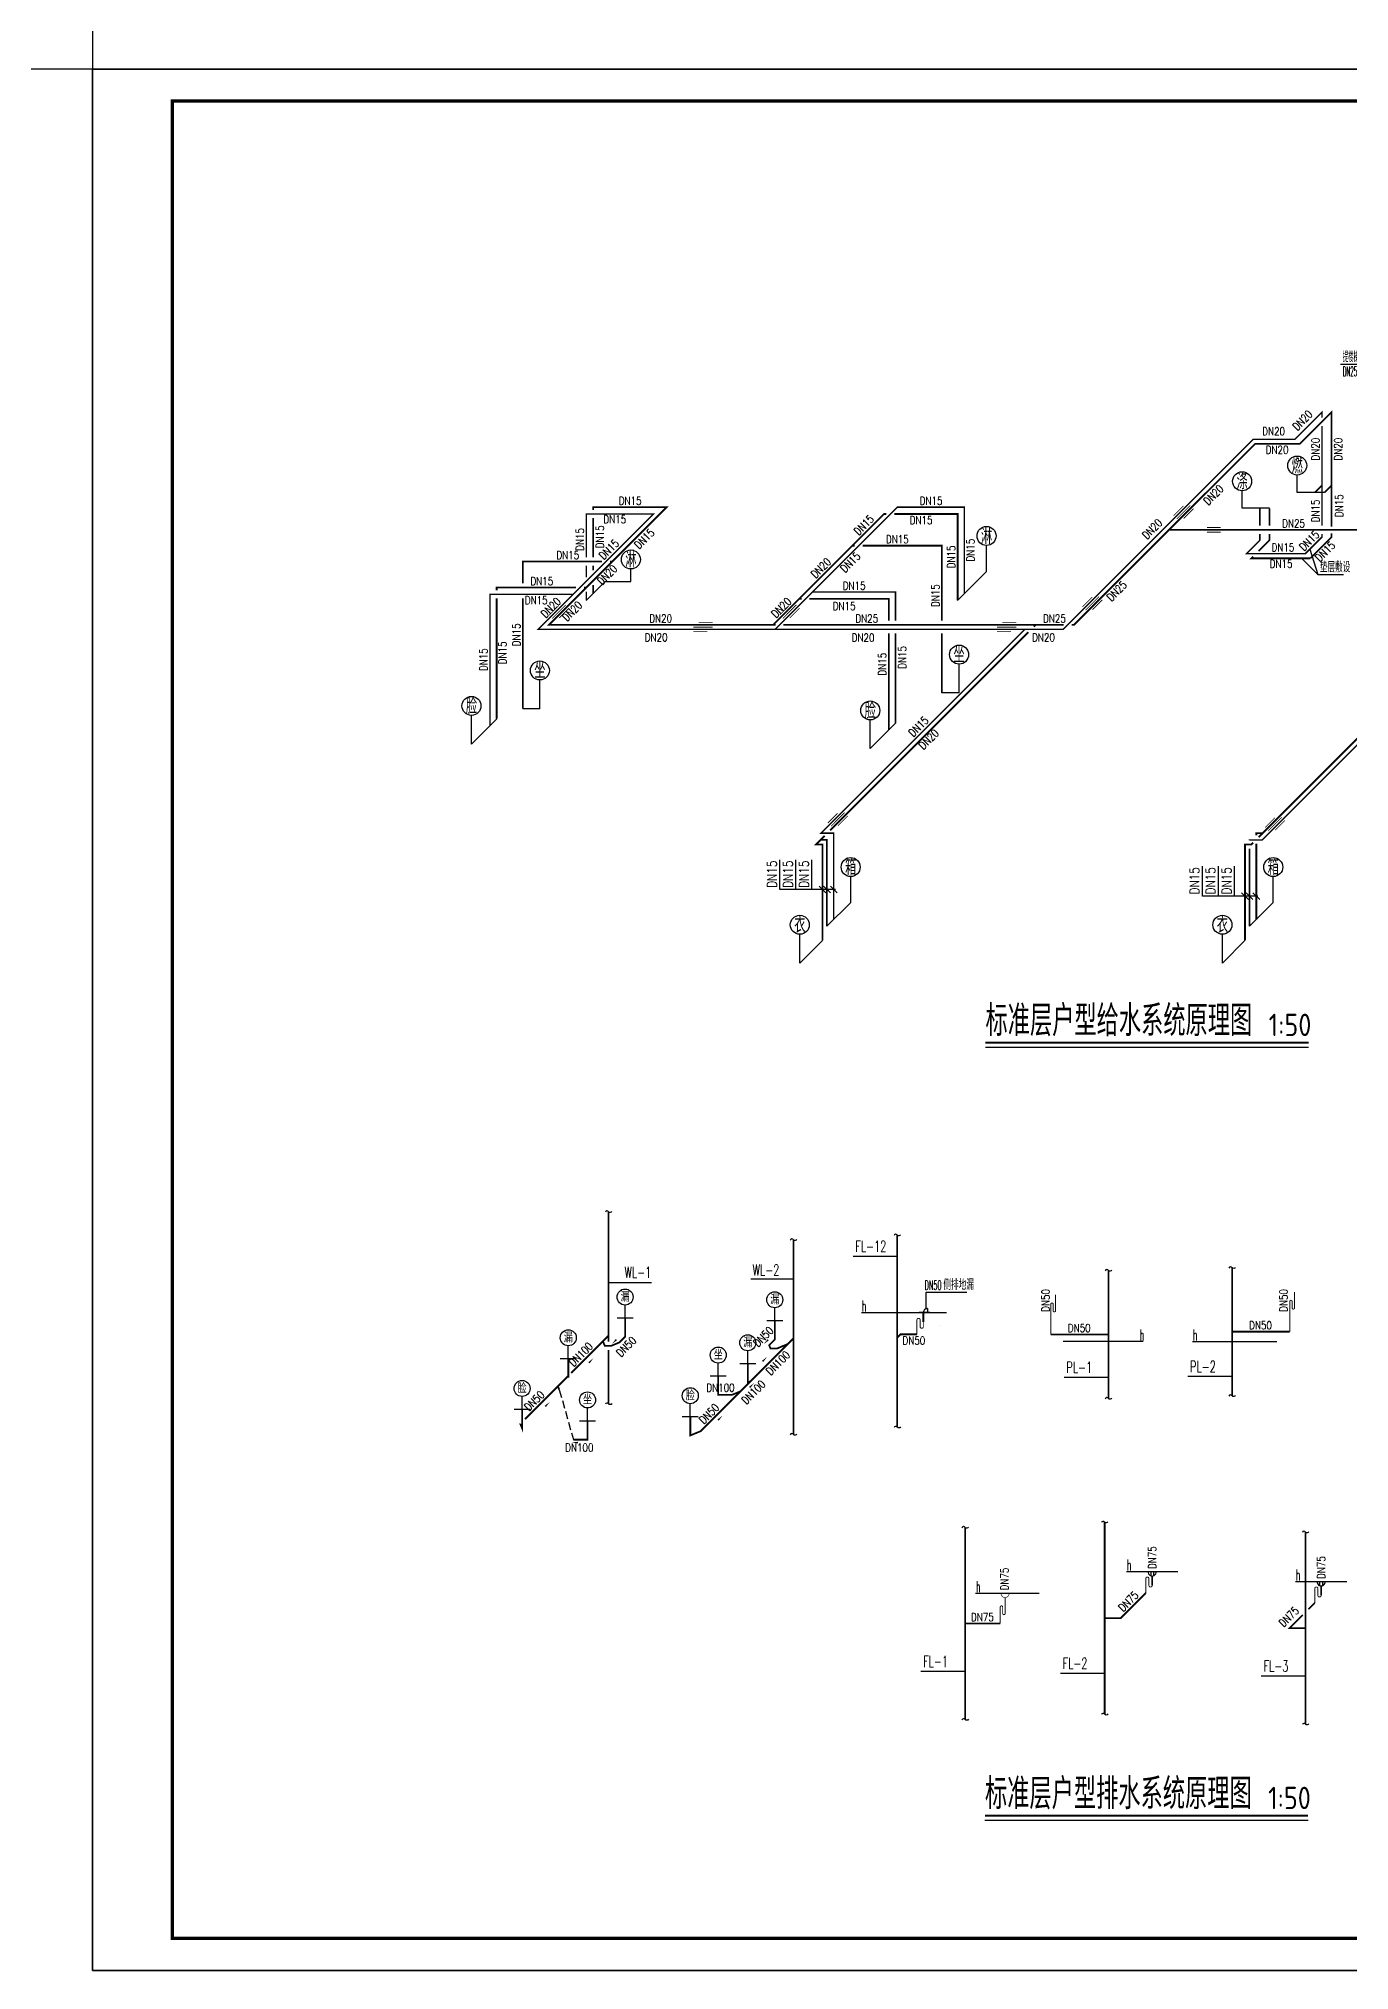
# Model space of a CAD drawing. Extents: x 27938 to 1507990, y 110129 to 923079.
# Drawn here: x 1188546 to 1209018, y 516555 to 546730 of the extents above; entities that cross this region are included whole.
import ezdxf
from ezdxf.enums import TextEntityAlignment as Align

# ---------------------------------------------------------------- set-up
doc = ezdxf.new("R2010")
doc.units = 0
doc.header["$LTSCALE"] = 1000
doc.header["$MEASUREMENT"] = 0
doc.linetypes.add('CONTINOUS', pattern=[0])
doc.linetypes.add('DASH', pattern=[0.35, 0.25, -0.1])
for name, color, linetype in [('----给排水', 4, 'Continuous'), ('DIM_SYMB', 3, 'Continuous'), ('DIM_不分区给水', 3, 'Continuous'), ('DIM_废水', 31, 'Continuous'), ('DIM_污水', 2, 'Continuous'), ('DIM_阳台', 3, 'Continuous'), ('EQUIP_地漏', 7, 'Continuous'), ('EQUIP_废水', 7, 'Continuous'), ('EQUIP_污水', 7, 'Continuous'), ('EQUIP_餐饮排水', 7, 'Continuous'), ('GSG', 7, 'CONTINOUS'), ('PIPE-不分区热给水', 5, 'RJ'), ('PIPE-不分区给水', 3, 'J'), ('PIPE-废水', 31, 'TG_F'), ('PIPE-污水', 2, 'W'), ('PIPE-餐饮排水', 41, 'P'), ('S-公用说明', 7, 'Continuous'), ('text', 7, 'Continuous'), ('TEXT_不分区热给水', 7, 'Continuous'), ('TEXT_不分区给水', 7, 'Continuous'), ('TEXT_废水', 7, 'Continuous'), ('TEXT_污水', 7, 'Continuous'), ('TEXT_餐饮排水', 7, 'Continuous'), ('TWT_IDEN', 3, 'Continuous'), ('TWT_LEAD', 3, 'Continuous'), ('TWT_TITLE', 7, 'Continuous'), ('VALVE_不分区给水', 7, 'Continuous'), ('WP_DIM', 4, 'Continuous'), ('图框', 140, 'Continuous')]:
    doc.layers.add(name, color=color, linetype=linetype)
doc.styles.add('_TCH_DIM_T3', font='SIMPLEX.shx', dxfattribs={"width": 0.494118, "bigfont": 'GBCBIG.shx'})
doc.styles.add('_TWT_PIPEDN', font='SIMPLEX', dxfattribs={"width": 0.8, "height": 3.5, "bigfont": 'HZTXT'})
doc.styles.add('_TWT_SERIAL', font='SIMPLEX', dxfattribs={"width": 0.8, "height": 3.5, "bigfont": 'HZTXT'})
doc.styles.add('DIM_FONT_T3', font='SIMPLEX', dxfattribs={"width": 0.705882, "bigfont": 'GBCBIG'})
doc.styles.add('HZ', font='txt', dxfattribs={"bigfont": 'hztxt'})
doc.styles.get("Standard").update_dxf_attribs({"font": 'gbenor.shx', "bigfont": 'gbcbig.shx'})
doc.styles.add('TG_LINETYPE', font='SIMPLEX', dxfattribs={"width": 0.8, "height": 3, "bigfont": 'HZTXT'})
doc.styles.add('中西文等高字体', font='HZTXT_E.shx', dxfattribs={"width": 0.7, "height": 4, "bigfont": 'hztxt.shx'})
doc.linetypes.add('J', pattern='A,3,-0.2,["J",Standard,S=0.25,R=0,X=-0.1,Y=-0.115],-0.2', length=3.4)
doc.linetypes.add('P', pattern='A,3,-0.2,["P",Standard,S=0.25,R=0,X=-0.1,Y=-0.115],-0.2', length=3.4)
doc.linetypes.add('RJ', pattern='A,3,-0.2,["RJ",Standard,S=0.25,R=0,X=-0.1,Y=-0.115],-0.35', length=3.55)
doc.linetypes.add('TG_F', pattern='A,2,-0.3,["F",TG_LINETYPE,S=0.1,R=0,X=-0.23,Y=-0.15],0', length=2.3)
doc.linetypes.add('W', pattern='A,3,-0.2,["W",Standard,S=0.25,R=0,X=-0.1,Y=-0.115],-0.2', length=3.4)

# ---------------------------------------------------------------- blocks, each defined once
blk = doc.blocks.new('A$C4167170E')
blk.add_line((67, 61), (67, 0))
blk.add_lwpolyline([(67, 62, 0.433509), (0, 0, 0.433509)], format="xyb")
blk.add_lwpolyline([(99, 0), (-66, 0)])
at = {"style": 'HZ', "text_generation_flag": 4, "width": 1, "flags": 1}
for tag in ['UNIT', 'SPEC', 'WHAT']:
    blk.add_attdef(tag, (0, 62), '', height=0.0005, rotation=90, dxfattribs=at)
blk = doc.blocks.new('$VALVE$00000533')
at = {"ltscale": 0.5, "const_width": 25}
for points in [[(-225, 75), (225, 75)], [(-225, -75), (225, -75)]]:
    blk.add_lwpolyline(points, dxfattribs=at)
blk = doc.blocks.new('A$C0C247F3C')
at = {"layer": 'VALVE_不分区给水', "xscale": -0.48, "yscale": -0.48, "zscale": 0.48}
for p, rotation in [((10027, 1827), 225.0000000072394), ((10135, 1835), 225.0000000072394), ((13967, 1767), 225.0000000072394), ((14075, 1775), 225.0000000072394), ((15719, 1819), 225.0000000072394), ((15827, 1827), 225.0000000072394), ((10554, 1556), 180), ((14422, 1556), 180), ((274, 274), 225.0000000072394), ((382, 282), 225.0000000072394), ((3874, 274), 225.0000000072394), ((3982, 282), 225.0000000072394), ((8603, 403), 225.0000000072394), ((8711, 411), 225.0000000072394), ((14216, 316), 225.0000000072394), ((14325, 325), 225.0000000072394), ((18715, 215), 225.0000000072394), ((18823, 223), 225.0000000072394), ((22383, 283), 225.0000000072394), ((22492, 292), 225.0000000072394), ((2534, 0), 180), ((2618, 71), 180), ((7278, 0), 180), ((7361, 71), 180), ((14955, 0), 180), ((15038, 71), 180), ((19545, 0), 180), ((19628, 71), 180), ((4627, -2973), 225.0000000072394), ((4736, -2964), 225.0000000072394), ((11457, -3043), 225.0000000072394), ((11565, -3034), 225.0000000072394)]:
    blk.add_blockref('$VALVE$00000533', p, dxfattribs=dict(at, rotation=rotation))
blk = doc.blocks.new('$TwtSys$00000091')
at = {"const_width": 30}
blk.add_lwpolyline([(0, 0), (0, 944, -1), (75, 944), (75, 744, 1), (150, 744), (150, 1244)], format="xyb", dxfattribs=at)
blk = doc.blocks.new('$TwtSys$00000325')
at = {"layer": 'GSG'}
for p, q in [((-124, 436), (124, 436)), ((-46, 436), (-46, 304)), ((46, 436), (46, 304))]:
    blk.add_line(p, q, dxfattribs=at)
at = {"layer": 'GSG', "const_width": 50}
blk.add_lwpolyline([(0, 295), (0, 0)], dxfattribs=at)
at = {"layer": 'GSG'}
blk.add_arc((0, 420), 125, 172.45118, 7.54882, dxfattribs=at)
blk = doc.blocks.new('$TwtSys$00000132')
at = {"elevation": 0}
blk.add_lwpolyline([(7, -101, -0.575183), (0, 0, 0.604745), (-11, 101, 16.924828)], format="xyb", dxfattribs=at)
blk = doc.blocks.new('$ATTACHMENT$00000056')
at = {"const_width": 30}
blk.add_lwpolyline([(0, 0), (0, 462, -0.75), (100, 462), (100, 227, 0.749772), (200, 225), (200, 531)], format="xyb", dxfattribs=at)
blk = doc.blocks.new('$ATTACHMENT$00000196')
blk.add_line((53, 944), (-347, 944))
for points, const_width in [([(-25, 944, -1.067664), (-275, 944)], 20), ([(0, 0), (0, 512, 1), (-75, 512), (-75, 312, -1), (-150, 312), (-150, 810)], 30)]:
    blk.add_lwpolyline(points, format="xyb", dxfattribs=dict(const_width=const_width))
at = {"style": 'HZ', "flags": 1}
for tag in ['WHAT', 'SPEC', 'UNIT']:
    blk.add_attdef(tag, (-150, 810), '', height=0.001, dxfattribs=at)

msp = doc.modelspace()

# ---------------------------------------------------------------- hatches: boundary and pattern name
at = {"layer": 'PIPE-不分区热给水'}
for points in [[(1208589.9, 540895.3), (1208582, 540903.3), (1208601.2, 540922.5)], [(1208589.9, 540895.3), (1208601.2, 540895.3), (1208601.2, 540922.5)], [(1207515.9, 540470.8), (1207507.9, 540478.7), (1207511.2, 540482)], [(1207515.9, 540470.8), (1207515.9, 540482), (1207511.2, 540482)], [(1208165.4, 540470.8), (1208165.4, 540459.5), (1208170, 540459.5)], [(1208165.4, 540470.8), (1208173.3, 540462.8), (1208170, 540459.5)], [(1197099.7, 539304.5), (1197099.7, 539315.7), (1197088.4, 539315.7)], [(1197099.7, 539304.5), (1197088.4, 539304.5), (1197088.4, 539315.7)], [(1198149.6, 539304.5), (1198157.5, 539296.5), (1198176.7, 539315.7)], [(1198149.6, 539304.5), (1198149.6, 539315.7), (1198176.7, 539315.7)], [(1201955.6, 539410.5), (1201947.7, 539418.5), (1201951, 539421.8)], [(1201955.6, 539410.5), (1201955.6, 539421.8), (1201951, 539421.8)], [(1203005.5, 539410.5), (1203005.5, 539421.8), (1203016.8, 539421.8)], [(1203005.5, 539410.5), (1203016.8, 539410.5), (1203016.8, 539421.8)], [(1208589.9, 538944.3), (1208597.9, 538936.3), (1208601.2, 538939.6)], [(1208589.9, 538944.3), (1208601.2, 538944.3), (1208601.2, 538939.6)], [(1207407.9, 538683.2), (1207400, 538691.1), (1207380.8, 538671.9)], [(1207407.9, 538683.2), (1207407.9, 538671.9), (1207380.8, 538671.9)], [(1207620, 538895.3), (1207631.3, 538895.3), (1207631.3, 538890.7)], [(1207620, 538895.3), (1207628, 538887.4), (1207631.3, 538890.7)], [(1208328.9, 538683.2), (1208328.9, 538671.9), (1208333.5, 538671.9)], [(1208328.9, 538683.2), (1208336.8, 538675.2), (1208333.5, 538671.9)], [(1195594.4, 538049.2), (1195594.4, 538060.5), (1195583.2, 538060.5)], [(1195594.4, 538049.2), (1195583.2, 538049.2), (1195583.2, 538060.5)], [(1201929.6, 538084.6), (1201929.6, 538095.8), (1201940.8, 538095.8)], [(1201929.6, 538084.6), (1201940.8, 538084.6), (1201940.8, 538095.8)], [(1196346.3, 537501.2), (1196338.3, 537509.2), (1196319.1, 537490)], [(1196346.3, 537501.2), (1196346.3, 537490), (1196319.1, 537490)], [(1204546.3, 537501.2), (1204546.3, 537490), (1204551, 537490)], [(1204546.3, 537501.2), (1204554.3, 537493.2), (1204551, 537490)], [(1200764.6, 534319.5), (1200756.7, 534327.5), (1200737.5, 534308.3)], [(1200764.6, 534319.5), (1200764.6, 534308.3), (1200737.5, 534308.3)], [(1200964.5, 534319.5), (1200964.5, 534330.8), (1200975.8, 534330.8)], [(1200964.5, 534319.5), (1200975.8, 534319.5), (1200975.8, 534330.8)], [(1207458.7, 534213.5), (1207458.7, 534224.7), (1207447.4, 534224.7)], [(1207458.7, 534213.5), (1207447.4, 534213.5), (1207447.4, 534224.7)], [(1207658.6, 534213.5), (1207666.5, 534205.5), (1207663.2, 534202.2)], [(1207658.6, 534213.5), (1207658.6, 534202.2), (1207663.2, 534202.2)]]:
    msp.add_hatch(color=256, dxfattribs=at).paths.add_polyline_path(points)
at = {"layer": 'PIPE-不分区给水'}
for points in [[(1208739.9, 540895.3), (1208730.2, 540905), (1208753.7, 540928.5)], [(1208739.9, 540895.3), (1208753.7, 540895.3), (1208753.7, 540928.5)], [(1207545.2, 540400.1), (1207535.4, 540409.8), (1207539.5, 540413.8)], [(1207545.2, 540400.1), (1207545.2, 540413.8), (1207539.5, 540413.8)], [(1208244.7, 540400.1), (1208244.7, 540386.3), (1208250.4, 540386.3)], [(1208244.7, 540400.1), (1208254.4, 540390.3), (1208250.4, 540386.3)], [(1197205.7, 539410.5), (1197205.7, 539424.3), (1197192, 539424.3)], [(1197205.7, 539410.5), (1197192, 539410.5), (1197192, 539424.3)], [(1198355.6, 539410.5), (1198365.3, 539400.8), (1198388.8, 539424.3)], [(1198355.6, 539410.5), (1198355.6, 539424.3), (1198388.8, 539424.3)], [(1201749.6, 539304.5), (1201739.8, 539314.2), (1201743.9, 539318.2)], [(1201749.6, 539304.5), (1201749.6, 539318.2), (1201743.9, 539318.2)], [(1202899.5, 539304.5), (1202899.5, 539318.2), (1202913.2, 539318.2)], [(1202899.5, 539304.5), (1202913.2, 539304.5), (1202913.2, 539318.2)], [(1208739.9, 538944.3), (1208749.7, 538934.5), (1208753.7, 538938.6)], [(1208739.9, 538944.3), (1208753.7, 538944.3), (1208753.7, 538938.6)], [(1202654.3, 538809.2), (1202654.3, 538823), (1202668.1, 538823)], [(1202654.3, 538809.2), (1202668.1, 538809.2), (1202668.1, 538823)], [(1207770, 538895.3), (1207783.8, 538895.3), (1207783.8, 538889.6)], [(1207770, 538895.3), (1207779.8, 538885.6), (1207783.8, 538889.6)], [(1196107, 538561.9), (1196107, 538575.6), (1196093.2, 538575.6)], [(1196107, 538561.9), (1196093.2, 538561.9), (1196093.2, 538575.6)], [(1207487.2, 538612.5), (1207477.5, 538622.2), (1207454, 538598.7)], [(1207487.2, 538612.5), (1207487.2, 538598.7), (1207454, 538598.7)], [(1195700.5, 538155.3), (1195700.5, 538169), (1195686.7, 538169)], [(1195700.5, 538155.3), (1195686.7, 538155.3), (1195686.7, 538169)], [(1201823.5, 537978.5), (1201823.5, 537992.3), (1201837.3, 537992.3)], [(1201823.5, 537978.5), (1201837.3, 537978.5), (1201837.3, 537992.3)], [(1196517, 537571.9), (1196507.3, 537581.6), (1196483.8, 537558.2)], [(1196517, 537571.9), (1196517, 537558.2), (1196483.8, 537558.2)], [(1204717, 537571.9), (1204726.7, 537562.2), (1204722.7, 537558.2)], [(1204717, 537571.9), (1204717, 537558.2), (1204722.7, 537558.2)], [(1200687.9, 534142.8), (1200678.1, 534152.5), (1200654.7, 534129)], [(1200687.9, 534142.8), (1200687.9, 534129), (1200654.7, 534129)], [(1200787.8, 534142.8), (1200787.8, 534156.5), (1200801.5, 534156.5)], [(1200787.8, 534142.8), (1200801.5, 534142.8), (1200801.5, 534156.5)], [(1200858.5, 534213.5), (1200858.5, 534227.2), (1200872.2, 534227.2)], [(1200858.5, 534213.5), (1200872.2, 534213.5), (1200872.2, 534227.2)], [(1207388, 534142.8), (1207388, 534156.5), (1207374.2, 534156.5)], [(1207388, 534142.8), (1207374.2, 534142.8), (1207374.2, 534156.5)], [(1207487.8, 534142.8), (1207497.6, 534133), (1207493.5, 534129)], [(1207487.8, 534142.8), (1207487.8, 534129), (1207493.5, 534129)], [(1207564.7, 534319.5), (1207564.7, 534333.3), (1207551, 534333.3)], [(1207564.7, 534319.5), (1207551, 534319.5), (1207551, 534333.3)]]:
    msp.add_hatch(color=256, dxfattribs=at).paths.add_polyline_path(points)
at = {"layer": 'PIPE-废水'}
for points in [[(1202007, 526490.1), (1201997.3, 526499.9), (1202001.3, 526503.9)], [(1202007, 526490.1), (1202007, 526503.9), (1202001.3, 526503.9)], [(1205445.7, 522056.5), (1205455.4, 522046.7), (1205451.4, 522042.7)], [(1205445.7, 522056.5), (1205445.7, 522042.7), (1205451.4, 522042.7)], [(1208084.3, 521901), (1208074.6, 521910.7), (1208051.1, 521887.2)], [(1208084.3, 521901), (1208084.3, 521887.2), (1208051.1, 521887.2)]]:
    msp.add_hatch(color=256, dxfattribs=at).paths.add_polyline_path(points)
at = {"layer": 'PIPE-污水'}
for points in [[(1197388.8, 526310.7), (1197376.1, 526305.4), (1197379.6, 526296.9)], [(1197388.8, 526310.7), (1197388.8, 526296.9), (1197379.6, 526296.9)], [(1197488.8, 526310.7), (1197494, 526298), (1197491.5, 526296.9)], [(1197488.8, 526310.7), (1197488.8, 526296.9), (1197491.5, 526296.9)], [(1197616.8, 526363.7), (1197622.1, 526351), (1197624.6, 526352)], [(1197616.8, 526363.7), (1197626.5, 526354), (1197624.6, 526352)], [(1197705.2, 526452.1), (1197714.9, 526442.4), (1197718.9, 526446.4)], [(1197705.2, 526452.1), (1197718.9, 526452.1), (1197718.9, 526446.4)], [(1199955.1, 526321.3), (1199945.4, 526331.1), (1199938.9, 526324.6)], [(1199955.1, 526321.3), (1199942.4, 526316.1), (1199938.9, 526324.6)], [(1199977.1, 526268.3), (1199964.4, 526263), (1199967.9, 526254.5)], [(1199977.1, 526268.3), (1199977.1, 526254.5), (1199967.9, 526254.5)], [(1200043.5, 526409.7), (1200053.2, 526400), (1200057.3, 526404)], [(1200043.5, 526409.7), (1200057.3, 526409.7), (1200057.3, 526404)], [(1200077.1, 526268.3), (1200082.4, 526255.6), (1200079.8, 526254.5)], [(1200077.1, 526268.3), (1200077.1, 526254.5), (1200079.8, 526254.5)], [(1199621.8, 525738), (1199627, 525725.3), (1199608, 525717.4)], [(1199621.8, 525738), (1199608, 525738), (1199608, 525717.4)], [(1199160.8, 525546.9), (1199160.8, 525533.2), (1199147.1, 525533.2)], [(1199160.8, 525546.9), (1199147.1, 525546.9), (1199147.1, 525533.2)], [(1199380.7, 525546.9), (1199386, 525534.2), (1199383.4, 525533.2)], [(1199380.7, 525546.9), (1199380.7, 525533.2), (1199383.4, 525533.2)], [(1196069, 525090.9), (1196059.3, 525100.6), (1196052.8, 525094.1)], [(1196069, 525090.9), (1196056.3, 525085.6), (1196052.8, 525094.1)], [(1196096.8, 525023.7), (1196084.1, 525018.5), (1196110.6, 524954.6)], [(1196096.8, 525023.7), (1196110.6, 525023.7), (1196110.6, 524954.6)], [(1197119, 524845.1), (1197119, 524831.3), (1197132.7, 524831.3)], [(1197119, 524845.1), (1197132.7, 524845.1), (1197132.7, 524831.3)], [(1198724.5, 524910.7), (1198729.8, 524898), (1198710.8, 524890.1)], [(1198724.5, 524910.7), (1198710.8, 524910.7), (1198710.8, 524890.1)], [(1198886.7, 524977.8), (1198892, 524965.1), (1198894.5, 524966.2)], [(1198886.7, 524977.8), (1198896.4, 524968.1), (1198894.5, 524966.2)]]:
    msp.add_hatch(color=256, dxfattribs=at).paths.add_polyline_path(points)

# ---------------------------------------------------------------- linework, layer by layer
at = {"layer": '----给排水', "color": 8, "linetype": 'DASH', "ltscale": 0.5}
msp.add_lwpolyline([(1196677.9, 525624.8), (1196899.1, 524845.1)], dxfattribs=at)
at = {"layer": 'DIM_SYMB', "const_width": 35}
for points in [[(1203334.6, 531046.8), (1208381.4, 531046.8)], [(1203326.5, 518971.2), (1208373.2, 518971.2)]]:
    msp.add_lwpolyline(points, dxfattribs=at)
at = {"layer": 'DIM_SYMB'}
for points in [[(1203334.6, 530976.8), (1208381.4, 530976.8)], [(1203326.5, 518901.2), (1208373.2, 518901.2)]]:
    msp.add_lwpolyline(points, dxfattribs=at)
at = {"layer": 'DIM_不分区给水'}
for p, q in [((1209457.3, 541641.2), (1208880.3, 541641.2)), ((1208402.3, 538756.6), (1208524, 538357.4)), ((1208268.9, 538612.5), (1208524, 538357.4)), ((1208524, 538357.4), (1208925.6, 538357.4)), ((1200124.4, 533438.7), (1200124.4, 533903.7)), ((1200374.4, 533438.7), (1200374.4, 533903.7)), ((1200624.4, 533438.7), (1200624.4, 533903.7)), ((1206724.6, 533335.7), (1206724.6, 533800.7)), ((1206974.6, 533335.7), (1206974.6, 533800.7)), ((1207224.6, 533335.7), (1207224.6, 533800.7)), ((1200624.4, 533438.7), (1200124.4, 533438.7)), ((1200989.5, 533438.7), (1200624.4, 533438.7)), ((1200734.7, 533491.7), (1200840.8, 533385.6)), ((1200805.4, 533491.7), (1200911.5, 533385.6)), ((1201017.6, 533385.6), (1200911.5, 533491.7)), ((1207224.6, 533335.7), (1206724.6, 533335.7)), ((1207589.7, 533335.7), (1207224.6, 533335.7)), ((1207334.9, 533388.7), (1207441, 533282.6)), ((1207405.6, 533388.7), (1207511.7, 533282.6)), ((1207617.8, 533282.6), (1207511.7, 533388.7))]:
    msp.add_line(p, q, dxfattribs=at)
at = {"layer": 'DIM_废水'}
for p, q in [((1201957, 527706.9), (1201265.4, 527706.9)), ((1205254.9, 525817), (1204563.2, 525817)), ((1207186.2, 525829), (1206494.6, 525829)), ((1203017.5, 521223.5), (1202325.9, 521223.5)), ((1205195.6, 521193.6), (1204503.9, 521193.6)), ((1208334.4, 521151), (1207642.8, 521151))]:
    msp.add_line(p, q, dxfattribs=at)
at = {"layer": 'DIM_污水'}
for p, q in [((1197447.9, 527300.2), (1198116.2, 527300.2)), ((1199667.8, 527359.1), (1200336.2, 527359.1))]:
    msp.add_line(p, q, dxfattribs=at)
for points in [[(1197676.6, 526515.6, 0, 0, 0), (1197499.8, 526338.8, 0, 26.7, 0), (1197570.5, 526409.5, 0, 0, 0)], [(1200047.6, 526512.6, 0, 0, 0), (1199870.8, 526335.8, 0, 26.7, 0), (1199941.5, 526406.5, 0, 0, 0)], [(1197034.7, 525940, 0, 0, 0), (1197211.5, 526116.8, 0, 26.7, 0), (1197140.8, 526046.1, 0, 0, 0)], [(1199747.9, 525962.4, 0, 0, 0), (1199924.7, 526139.2, 0, 26.7, 0), (1199854, 526068.5, 0, 0, 0)], [(1199544.9, 525553.5, 0, 0, 0), (1199721.7, 525730.3, 0, 26.7, 0), (1199651, 525659.6, 0, 0, 0)], [(1196352.8, 525258.1, 0, 0, 0), (1196529.6, 525434.9, 0, 26.7, 0), (1196458.9, 525364.2, 0, 0, 0)], [(1199051.5, 525044.2, 0, 0, 0), (1199228.3, 525221, 0, 26.7, 0), (1199157.6, 525150.3, 0, 0, 0)], [(1197119.1, 524799, 0, 0, 0), (1196869.1, 524799, 0, 26.7, 0), (1196969.1, 524799, 0, 0, 0)]]:
    msp.add_lwpolyline(points, format="xyseb", dxfattribs=at)
at = {"layer": 'DIM_阳台', "color": 7}
for p, q in [((1201396.7, 526831.1), (1202727.9, 526831.1)), ((1205797.4, 526378.1), (1204548.1, 526378.1)), ((1206568.3, 526378.1), (1207885.5, 526378.1)), ((1205537.2, 522785.2), (1206339.1, 522785.2)), ((1203180.6, 522447.4), (1204175.1, 522447.4)), ((1208175.9, 522629.8, 0), (1208977.7, 522629.8, 0))]:
    msp.add_line(p, q, dxfattribs=at)
at = {"layer": 'PIPE-不分区热给水', "ltscale": 0.25, "const_width": 22.5}
for points in [[(1208589.9, 540895.3), (1208165.4, 540470.8)], [(1208589.9, 540895.3), (1208589.9, 540809.1)], [(1204546.3, 537501.2), (1207515.9, 540470.8)], [(1207515.9, 540470.8), (1208165.4, 540470.8)], [(1208589.9, 540681.6), (1208589.9, 539751.2)], [(1208589.9, 539751.2), (1208480.5, 539641.8)], [(1208589.9, 539751.2), (1208589.9, 539120.8)], [(1198149.6, 539304.5), (1196894.3, 538049.2)], [(1197099.7, 539304.5), (1198149.6, 539304.5)], [(1197099.7, 539304.5), (1197099.7, 538625.6)], [(1201955.6, 539410.5), (1200629.7, 538084.6)], [(1203005.5, 539410.5), (1201955.6, 539410.5)], [(1203005.5, 539410.5), (1203005.5, 538060.5)], [(1208589.9, 538944.3), (1208328.9, 538683.2)], [(1208589.9, 538993.3), (1208589.9, 538944.3)], [(1207620, 538895.3), (1207407.9, 538683.2)], [(1208328.9, 538683.2), (1207407.9, 538683.2)], [(1197099.7, 538498.1), (1197099.7, 538315.8)], [(1195594.4, 538049.2), (1196894.3, 538049.2)], [(1195594.4, 538049.2), (1195594.4, 535999.2)], [(1196894.3, 538049.2), (1196346.3, 537501.2)], [(1197099.7, 538090.8), (1197099.7, 537954.5)], [(1200629.7, 538084.6), (1200046.3, 537501.2)], [(1201929.6, 538084.6), (1200629.7, 538084.6)], [(1201929.6, 538084.6), (1201929.6, 537635.7)], [(1196346.3, 537501.2), (1200046.3, 537501.2)], [(1200046.3, 537501.2), (1203946.3, 537501.2)], [(1200764.6, 534319.5), (1203946.3, 537501.2)], [(1201929.6, 537440), (1201929.6, 536034.6)], [(1203946.3, 537501.2), (1204546.3, 537501.2)], [(1207658.6, 534213.5), (1210946.3, 537501.2)], [(1200964.5, 534319.5), (1200764.6, 534319.5)], [(1200964.5, 534319.5), (1200964.5, 532969.5)], [(1207458.7, 534213.5), (1207658.6, 534213.5)], [(1207458.7, 534206.5), (1207458.7, 534213.5)], [(1207458.7, 532863.5), (1207458.7, 534079)]]:
    msp.add_lwpolyline(points, dxfattribs=at)
at = {"layer": 'PIPE-不分区热给水', "ltscale": 0.5, "const_width": 22.5}
for points in [[(1207620, 539120.8), (1207620, 539395.3)], [(1207620, 538895.3), (1207620, 538993.3)]]:
    msp.add_lwpolyline(points, dxfattribs=at)
at = {"layer": 'PIPE-不分区给水', "ltscale": 0.25, "const_width": 27.5}
for points in [[(1208739.9, 540895.3), (1208244.7, 540400.1)], [(1208739.9, 539751.2), (1208739.9, 540895.3)], [(1207545.2, 540400.1), (1206202.1, 539057)], [(1207545.2, 540400.1), (1208244.7, 540400.1)], [(1208630.5, 539641.8), (1208739.9, 539751.2)], [(1208739.9, 539107), (1208739.9, 539751.2)], [(1197205.7, 539410.5), (1198355.6, 539410.5)], [(1197205.7, 539365.7), (1197205.7, 539410.5)], [(1197205.7, 538625.6), (1197205.7, 539243.2)], [(1197507, 538561.9), (1198355.6, 539410.5)], [(1201254.3, 538809.2), (1201749.6, 539304.5)], [(1201788.3, 539304.5), (1201749.6, 539304.5)], [(1202899.5, 539304.5), (1201910.8, 539304.5)], [(1202899.5, 537954.5), (1202899.5, 539304.5)], [(1206202.1, 539057), (1204717, 537571.9)], [(1206202.1, 539057), (1210102.1, 539057)], [(1208739.9, 538944.3), (1208408.1, 538612.5)], [(1208739.9, 538944.3), (1208739.9, 539000.6)], [(1200423.6, 537978.5), (1201254.3, 538809.2)], [(1201293.1, 538809.2), (1201254.3, 538809.2)], [(1202654.3, 538809.2), (1201415.6, 538809.2)], [(1202654.3, 537635.7), (1202654.3, 538809.2)], [(1207514.6, 538639.9), (1207487.2, 538612.5)], [(1207487.2, 538612.5), (1208408.1, 538612.5)], [(1207770, 538895.3), (1207601.2, 538726.5)], [(1208408.1, 538612.5), (1208410.5, 538612.5)], [(1196107, 538561.9), (1197345.7, 538561.9)], [(1196107, 538219), (1196107, 538561.9)], [(1197100.4, 538155.3), (1197507, 538561.9)], [(1197205.7, 538421.9), (1197205.7, 538498.1)], [(1197468.2, 538561.9), (1197507, 538561.9)], [(1195700.5, 538155.3), (1196939.1, 538155.3)], [(1195700.5, 538110.5), (1195700.5, 538155.3)], [(1196517, 537571.9), (1197100.4, 538155.3)], [(1197061.6, 538155.3), (1197100.4, 538155.3)], [(1197205.7, 538060.5), (1197205.7, 538196.9)], [(1195700.5, 536105.3), (1195700.5, 537988)], [(1196107, 536261.9), (1196107, 537988)], [(1200017, 537571.9), (1200423.6, 537978.5)], [(1200462.4, 537978.5), (1200423.6, 537978.5)], [(1201823.5, 537978.5), (1200584.9, 537978.5)], [(1201823.5, 537635.7), (1201823.5, 537978.5)], [(1196517, 537571.9), (1200017, 537571.9)], [(1200017, 537571.9), (1200055.8, 537571.9)], [(1200178.3, 537571.9), (1204117, 537571.9)], [(1204003, 537457.9), (1200908, 534362.9)], [(1201823.5, 535928.5), (1201823.5, 537440)], [(1202654.3, 536509.2), (1202654.3, 537440)], [(1204117, 537571.9), (1204089.6, 537544.5)], [(1204117, 537571.9), (1204555.8, 537571.9)], [(1204678.3, 537571.9), (1204717, 537571.9)], [(1210803, 537457.9), (1207664.6, 534319.5)], [(1200758.6, 534213.5), (1200687.9, 534142.8)], [(1200787.8, 534142.8), (1200687.9, 534142.8)], [(1200821.3, 534276.2), (1200758.6, 534213.5)], [(1200858.5, 534213.5), (1200758.6, 534213.5)], [(1200787.8, 532642.8), (1200787.8, 534142.8)], [(1200858.5, 532863.5), (1200858.5, 534213.5)], [(1207388, 534142.8), (1207487.8, 534142.8)], [(1207388, 532642.8), (1207388, 534142.8)], [(1207515.2, 534170.2), (1207487.8, 534142.8)], [(1207564.7, 534319.5), (1207664.6, 534319.5)], [(1207564.7, 534319.5), (1207564.7, 534283.4)], [(1207564.7, 534152.2), (1207564.7, 532969.5)], [(1207664.6, 534319.5), (1207601.9, 534256.8)]]:
    msp.add_lwpolyline(points, dxfattribs=at)
at = {"layer": 'PIPE-不分区给水', "ltscale": 0.5, "const_width": 27.5}
for points in [[(1207770, 539120.8), (1207770, 539395.3)], [(1207770, 538895.3), (1207770, 538993.3)]]:
    msp.add_lwpolyline(points, dxfattribs=at)
at = {"layer": 'PIPE-废水', "ltscale": 0.25, "const_width": 27.5}
for points in [[(1201957, 526440.2), (1201957, 528040)], [(1202364, 526680.3), (1202364, 526831.1)], [(1202007, 526490.1), (1201957, 526440.2)], [(1201957, 525040), (1201957, 526440.2)], [(1202007, 526490.1), (1202264, 526490.1)], [(1205195.6, 522056.5), (1205195.6, 523556.5)], [(1203017.5, 521973.5), (1203017.5, 523473.5)], [(1208334.4, 521901), (1208334.4, 523401)], [(1205445.7, 522056.5), (1205838.1, 522448.9)], [(1205195.6, 522056.5), (1205445.7, 522056.5)], [(1205195.6, 520556.5), (1205195.6, 522056.5)], [(1208084.3, 521901), (1208289.4, 522106)], [(1208379.5, 522196.2), (1208476.8, 522293.4)], [(1203017.5, 520473.5), (1203017.5, 521973.5)], [(1208334.4, 521901), (1208084.3, 521901)], [(1208334.4, 520401), (1208334.4, 521901)]]:
    msp.add_lwpolyline(points, dxfattribs=at)
at = {"layer": 'PIPE-废水', "ltscale": 0.5, "const_width": 27.5}
msp.add_lwpolyline([(1203017.5, 521973.5), (1203565.6, 521973.5)], dxfattribs=at)
at = {"layer": 'PIPE-污水', "ltscale": 0.25, "const_width": 27.5}
for points in [[(1197447.9, 526469.8), (1197447.9, 528404.5)], [(1200336.2, 526427.4), (1200336.2, 527967)], [(1197705.2, 526452.1), (1197705.2, 526748)], [(1200043.5, 526409.7), (1200043.5, 526705.7)], [(1196863.9, 525885.8), (1197359.5, 526381.4)], [(1197359.5, 526381.4), (1197447.9, 526469.8)], [(1197388.8, 526310.7), (1197359.5, 526381.4)], [(1197388.8, 526310.7), (1197488.8, 526310.7)], [(1197616.8, 526363.7), (1197488.8, 526310.7)], [(1197616.8, 526363.7), (1197705.2, 526452.1)], [(1199664.4, 525755.6), (1200247.8, 526339)], [(1199955.1, 526321.3), (1200043.5, 526409.7)], [(1199955.1, 526321.3), (1199977.1, 526268.3)], [(1200077.1, 526268.3), (1199977.1, 526268.3)], [(1200077.1, 526268.3), (1200247.8, 526339)], [(1200247.8, 526339), (1200336.2, 526427.4)], [(1200336.2, 524927.4), (1200336.2, 526427.4)], [(1196818.8, 525815.7), (1196818.8, 526111.6)], [(1199621.8, 525738), (1199621.8, 526033.9)], [(1196141.9, 525163.8), (1196655.9, 525677.8)], [(1196655.9, 525677.8), (1196811.5, 525833.4)], [(1196677.9, 525624.8), (1196655.9, 525677.8)], [(1196811.5, 525833.4), (1196818.8, 525815.7)], [(1198886.7, 524977.8), (1199664.4, 525755.6)], [(1199160.8, 525546.9), (1199160.8, 525842.9)], [(1199664.4, 525755.6), (1199621.8, 525738)], [(1199380.7, 525546.9), (1199160.8, 525546.9)], [(1199380.7, 525546.9), (1199508.7, 525600)], [(1196069, 525090.9), (1196096.8, 525023.7)], [(1196096.8, 525023.7), (1196096.8, 525319.7)], [(1197119, 524845.1), (1197119, 525141)], [(1198724.5, 524910.7), (1198724.5, 525206.6)], [(1196899.1, 524845.1), (1197119, 524845.1)], [(1198886.7, 524977.8), (1198724.5, 524910.7)]]:
    msp.add_lwpolyline(points, dxfattribs=at)
at = {"layer": 'PIPE-污水', "ltscale": 0.5, "const_width": 27.5}
for points in [[(1197447.9, 526374.4), (1197447.9, 526469.8)], [(1197447.9, 525404.5), (1197447.9, 526246.9)]]:
    msp.add_lwpolyline(points, dxfattribs=at)
at = {"layer": 'PIPE-餐饮排水', "ltscale": 0.25, "const_width": 27.5}
for points in [[(1205254.9, 526488.4), (1205254.9, 527488.4)], [(1207186.2, 526531.1), (1207186.2, 527531.1)], [(1204354.9, 526488.4), (1205254.9, 526488.4)], [(1205254.9, 525488.4), (1205254.9, 526488.4)], [(1208086.2, 526531.1), (1207186.2, 526531.1)], [(1207186.2, 525531.1), (1207186.2, 526531.1)]]:
    msp.add_lwpolyline(points, dxfattribs=at)
at = {"layer": 'S-公用说明'}
for centre in [(1208203.7, 540061.5), (1207343.2, 539815.1), (1203351.3, 538961.3), (1197795.5, 538594.1), (1202922.3, 537107.7), (1196374.9, 536860.4), (1195306.4, 536306.7), (1201535.5, 536236), (1201229, 533789), (1207829.2, 533789), (1200434.5, 532888), (1207034.7, 532888)]:
    msp.add_circle(centre, 148.5, dxfattribs=at)
at = {"layer": 'text', "color": 2}
msp.add_lwpolyline([(1189384.5, 546254.9), (1158384.5, 546254.9), (1158384.5, 564063.2), (1189384.5, 564063.2)], close=True, dxfattribs=at)
at = {"layer": 'TWT_IDEN'}
for p, q in [((1197705.2, 526748, 0.2), (1197705.2, 526948, 0.2)), ((1200043.5, 526705.7, 0.2), (1200043.5, 526905.7, 0.2)), ((1197580.2, 526748, 0.2), (1197830.2, 526748, 0.2)), ((1199918.5, 526705.7, 0.2), (1200168.5, 526705.7, 0.2)), ((1196818.8, 526111.6, 0.2), (1196818.8, 526311.6, 0.2)), ((1196693.8, 526111.6, 0.2), (1196943.8, 526111.6, 0.2)), ((1199160.8, 525841.8, 0.2), (1199160.8, 526041.8, 0.2)), ((1199496.8, 526033.9, 0.2), (1199746.8, 526033.9, 0.2)), ((1199621.8, 526033.9, 0.2), (1199621.8, 526233.9, 0.2)), ((1199035.8, 525841.8, 0.2), (1199285.8, 525841.8, 0.2)), ((1196096.8, 525319.7, 0.2), (1196096.8, 525519.7, 0.2)), ((1198724.5, 525206.6, 0.2), (1198724.5, 525406.6, 0.2)), ((1195971.8, 525319.7, 0.2), (1196221.8, 525319.7, 0.2)), ((1196994, 525140, 0.2), (1197244, 525140, 0.2)), ((1197119, 525140, 0.2), (1197119, 525340, 0.2)), ((1198599.5, 525206.6, 0.2), (1198849.5, 525206.6, 0.2))]:
    msp.add_line(p, q, dxfattribs=at)
for centre in [(1197705.2, 527073), (1200043.5, 527030.7), (1196818.8, 526436.6), (1199160.8, 526166.8), (1199621.8, 526358.9), (1196096.8, 525644.7), (1198724.5, 525531.6), (1197119, 525465)]:
    msp.add_circle(centre, 125, dxfattribs=at)
at = {"layer": 'TWT_LEAD'}
for p, q in [((1202409.6, 526876.9), (1202409.6, 527148.8)), ((1202409.6, 527148.8), (1203045.1, 527148.8))]:
    msp.add_line(p, q, dxfattribs=at)
at = {"layer": 'TWT_TITLE'}
msp.add_lwpolyline([(1189384.5, 516554.9), (1242250.5, 516554.9), (1242250.5, 546254.9), (1189384.5, 546254.9)], close=True, dxfattribs=at)
at = {"layer": 'TWT_TITLE', "const_width": 50}
msp.add_lwpolyline([(1190634.5, 517054.9), (1241750.5, 517054.9), (1241750.5, 545754.9), (1190634.5, 545754.9)], close=True, dxfattribs=at)
at = {"layer": 'WP_DIM'}
for p, q in [((1203351.3, 538406.3), (1203351.3, 538812.8)), ((1197795.5, 538249.2), (1197795.5, 538445.6)), ((1202922.3, 536509.2), (1202922.3, 536959.2)), ((1196374.9, 536261.9), (1196374.9, 536711.9)), ((1195306.4, 535711.2), (1195306.4, 536158.2)), ((1201535.5, 535640.5), (1201535.5, 536087.5)), ((1201229, 533234), (1201229, 533640.5)), ((1207829.2, 533234), (1207829.2, 533640.5)), ((1200434.5, 532289.5), (1200434.5, 532739.5)), ((1200787.8, 532642.8), (1200434.5, 532289.5)), ((1207034.7, 532289.5), (1207034.7, 532739.5)), ((1207388, 532642.8), (1207034.7, 532289.5))]:
    msp.add_line(p, q, dxfattribs=at)
for points in [[(1208630.5, 539641.8), (1208203.7, 539641.8), (1208203.7, 539913)], [(1207770, 539395.3), (1207343.2, 539395.3), (1207343.2, 539666.6)], [(1202899.5, 537954.5), (1203351.3, 538406.3), (1203351.3, 538406.3)], [(1197099.7, 537954.5), (1197394.4, 538249.2), (1197795.5, 538249.2)], [(1196374.9, 536261.9), (1196107, 536261.9)], [(1202922.3, 536509.2), (1202654.3, 536509.2)], [(1195700.5, 536105.3), (1195306.4, 535711.2)], [(1201929.6, 536034.6), (1201535.5, 535640.5)], [(1200858.5, 532863.5), (1201229, 533234), (1201229, 533234)], [(1207458.7, 532863.5), (1207829.2, 533234), (1207829.2, 533234)]]:
    msp.add_lwpolyline(points, dxfattribs=at)
at = {"layer": '图框'}
msp.add_lwpolyline([(1189384.5, 546254.9), (1242250.5, 546254.9), (1242250.5, 516554.9), (1189384.5, 516554.9)], close=True, dxfattribs=at)
msp.add_lwpolyline([(1189384.5, 546254.9), (1242250.5, 546254.9), (1242250.5, 516554.9), (1189384.5, 516554.9)], close=True, dxfattribs=at)
at = {"layer": '图框', "const_width": 50}
msp.add_lwpolyline([(1241750.5, 517054.9), (1241750.5, 545754.9), (1190634.5, 545754.9), (1190634.5, 517054.9)], close=True, dxfattribs=at)

# ---------------------------------------------------------------- block references
at = {"layer": '----给排水', "ltscale": 0.5}
msp.add_blockref('A$C4167170E', (1202364, 526831.1), dxfattribs=at)
at = {"layer": 'EQUIP_地漏', "xscale": 0.5, "yscale": 0.5, "zscale": 0.5}
for p in [(1205938.1, 522567.2), (1208576.8, 522411.8)]:
    msp.add_blockref('$TwtSys$00000325', p, dxfattribs=at)
at = {"layer": 'EQUIP_废水', "xscale": 0.5, "yscale": 0.5, "zscale": 0.5, "rotation": 90}
for p in [(1201957, 528040), (1201957, 525040), (1205195.6, 523556.5), (1203017.5, 523473.5), (1208334.4, 523401), (1205195.6, 520556.5), (1203017.5, 520473.5), (1208334.4, 520401)]:
    msp.add_blockref('$TwtSys$00000132', p, dxfattribs=at)
at = {"layer": 'EQUIP_污水', "xscale": 0.5, "zscale": 0.5}
for name, p, yscale, rotation in [('$TwtSys$00000132', (1197447.9, 528404.5), 0.5, 90), ('$TwtSys$00000132', (1200336.2, 527967), 0.5, 90), ('$TwtSys$00000132', (1197447.9, 525404.5), 0.5, 90), ('$TwtSys$00000132', (1200336.2, 524927.4), 0.5, 90), ('$ATTACHMENT$00000196', (1203565.6, 521973.5), -0.5, 180)]:
    msp.add_blockref(name, p, dxfattribs=dict(at, yscale=yscale, rotation=rotation))
at = {"layer": 'EQUIP_污水', "xscale": 0.5, "yscale": 0.5, "zscale": 0.5}
for name, p in [('$TwtSys$00000091', (1208086.2, 526531.1)), ('$TwtSys$00000091', (1204354.9, 526488.4)), ('$ATTACHMENT$00000056', (1202264, 526490.1)), ('$ATTACHMENT$00000056', (1205838.1, 522448.9)), ('$ATTACHMENT$00000056', (1208476.8, 522293.4))]:
    msp.add_blockref(name, p, dxfattribs=at)
at = {"layer": 'EQUIP_餐饮排水', "xscale": 0.5, "yscale": 0.5, "zscale": 0.5, "rotation": 89.99999960244831}
for p in [(1205254.9, 527488.4), (1207186.2, 527531.1), (1205254.9, 525488.4), (1207186.2, 525531.1)]:
    msp.add_blockref('$TwtSys$00000132', p, dxfattribs=at)
at = {"layer": 'VALVE_不分区给水'}
msp.add_blockref('A$C0C247F3C', (1196346.3, 537501.2), dxfattribs=at)

# ---------------------------------------------------------------- texts
at = {"style": 'HZ', "text_generation_flag": 4, "width": 1, "flags": 1}
for tag, s in [('WHAT', '雨水斗'), ('SPEC', 'DN100'), ('UNIT', '套')]:
    msp.add_attdef(tag, (1202630.6, 526623.6), s, height=0.0005, rotation=90, dxfattribs=at)
at = {"layer": 'DIM_SYMB', "color": 7}
for s, height, p in [('标准层户型给水系统原理图', 482.27, (1203334.6, 531148.7)), ('1:50', 350, (1207757, 531148.7)), ('标准层户型排水系统原理图', 482.27, (1203326.5, 519073.1)), ('1:50', 350, (1207748.8, 519073.1))]:
    msp.add_text(s, height=height, dxfattribs=at).set_placement(p)
at = {"layer": 'DIM_不分区给水', "color": 7}
for s, height, style, width, p in [('提楼梯斜板底部敷设', 168.79, '_TCH_DIM_T3', 0.494118, (1208915.3, 541676.2)), ('DN25', 148.75, '_TCH_DIM_T3', 0.348789, (1208915.3, 541457.4)), ('垫层敷设', 168.79, 'DIM_FONT_T3', 0.705882, (1208556.8, 538392.4))]:
    msp.add_text(s, height=height, dxfattribs=dict(at, style=style, width=width)).set_placement(p)
at = {"layer": 'DIM_不分区给水', "color": 7, "style": '_TWT_PIPEDN', "width": 0.8}
for p in [(1200074.4, 533463.7), (1200324.4, 533463.7), (1200574.4, 533463.7), (1206674.6, 533360.7), (1206924.6, 533360.7), (1207174.6, 533360.7)]:
    msp.add_text('DN15', height=150, rotation=90, dxfattribs=at).set_placement(p)
at = {"layer": 'DIM_废水', "color": 7, "style": '_TWT_SERIAL', "width": 0.64}
for s, p in [('FL-12', (1201300.4, 527776.9)), ('PL-1', (1204598.2, 525887)), ('PL-2', (1206529.6, 525899)), ('FL-1', (1202360.9, 521293.5)), ('FL-2', (1204538.9, 521263.6)), ('FL-3', (1207677.8, 521221))]:
    msp.add_text(s, height=175, dxfattribs=at).set_placement(p)
at = {"layer": 'DIM_污水', "color": 7, "style": '_TWT_SERIAL', "width": 0.64}
for s, p in [('WL-1', (1197697.2, 527370.2)), ('WL-2', (1199698.5, 527408.6))]:
    msp.add_text(s, height=175, dxfattribs=at).set_placement(p)
at = {"layer": 'DIM_阳台', "color": 7, "style": '_TWT_SERIAL', "width": 0.48}
for p in [(1201404.1, 526845.4), (1205746, 526392.4), (1206575.7, 526392.4), (1205544.5, 522799.5), (1203187.9, 522461.7), (1208183.2, 522644, 0)]:
    msp.add_text('h', height=175, dxfattribs=at).set_placement(p)
at = {"layer": 'S-公用说明', "style": '中西文等高字体', "width": 0.7}
for s, p in [('燃', (1208203.7, 540061.5)), ('涤', (1207343.2, 539815.1)), ('淋', (1203351.3, 538961.3)), ('淋', (1197795.5, 538594.1)), ('坐', (1202922.3, 537107.7)), ('坐', (1196374.9, 536860.4)), ('脸', (1195306.4, 536306.7)), ('脸', (1201535.5, 536236)), ('箱', (1201229, 533789)), ('箱', (1207829.2, 533789)), ('衣', (1200434.5, 532888)), ('衣', (1207034.7, 532888))]:
    msp.add_text(s, height=250, dxfattribs=at).set_placement(p, align=Align.MIDDLE_CENTER)
at = {"layer": 'TEXT_不分区热给水', "style": '_TWT_PIPEDN', "width": 0.8}
for s, rotation, p in [('DN20', 45, (1208203.8, 540597.6)), ('DN20', 90, (1208552.4, 540139.9)), ('DN15', 90, (1208552.4, 539173.9)), ('DN15', 90, (1197062.2, 538728.8)), ('DN20', 45, (1205857.2, 538900.6)), ('DN15', 45, (1208310, 538717.3)), ('DN15', 45, (1197372.5, 538580.5)), ('DN15', 45, (1201143.2, 538380.3)), ('DN15', 90, (1203161.6, 538561.7)), ('DN20', 45, (1196464.1, 537672.1)), ('DN15', 90, (1195556.9, 536850.4)), ('DN15', 90, (1202097.3, 536885.8)), ('DN15', 45, (1202206.1, 535814))]:
    msp.add_text(s, height=125, rotation=rotation, dxfattribs=at).set_placement(p)
for s, p in [('DN20', (1207657.3, 540533.3)), ('DN15', (1202306.8, 539448)), ('DN15', (1197366, 539158.7)), ('DN15', (1207803.4, 538720.7)), ('DN15', (1201105.8, 538122.1)), ('DN15', (1196139.6, 537894.5)), ('DN20', (1198013, 537315.2)), ('DN20', (1201244.8, 537310.6)), ('DN20', (1204063, 537313.7))]:
    msp.add_text(s, height=125, dxfattribs=at).set_placement(p)
at = {"layer": 'TEXT_不分区给水', "style": '_TWT_PIPEDN', "width": 0.8}
for s, rotation, p in [('DN20', 90, (1208906.5, 540139.9)), ('DN20', 45, (1206814.8, 539432.8)), ('DN15', 90, (1208919.5, 539255.3)), ('DN15', 45, (1201352.5, 538960.5)), ('DN15', 90, (1197375.5, 538769)), ('DN15', 45, (1197925.5, 538746.2)), ('DN15', 90, (1202862, 538455.7)), ('DN15', 45, (1208557.6, 538549)), ('DN20', 45, (1197343.3, 538184.3)), ('DN20', 45, (1200682.8, 538290.8)), ('DN15', 90, (1202616.8, 537851.5)), ('DN25', 45, (1205303.4, 537932)), ('DN20', 45, (1196796.8, 537616.2)), ('DN20', 45, (1200064.2, 537672.1)), ('DN15', 90, (1196069.5, 537238.1)), ('DN15', 90, (1195852.6, 536956.5)), ('DN15', 90, (1201786, 536779.7)), ('DN20', 45, (1202366.4, 535615.6))]:
    msp.add_text(s, height=125, rotation=rotation, dxfattribs=at).set_placement(p)
for s, p in [('DN20', (1207711.6, 540245.3)), ('DN15', (1197606.9, 539448)), ('DN15', (1202150.7, 539145.7)), ('DN15', (1201780.5, 538846.7)), ('DN25', (1207968.8, 539094.5)), ('DN15', (1196633.1, 538599.4)), ('DN15', (1207773.9, 538464.7)), ('DN15', (1196226.6, 538192.8)), ('DN20', (1198083.7, 537609.4)), ('DN15', (1200949.7, 537804)), ('DN25', (1201302.1, 537609.4)), ('DN25', (1204233.7, 537609.4))]:
    msp.add_text(s, height=125, dxfattribs=at).set_placement(p)
at = {"layer": 'TEXT_废水', "style": '_TWT_PIPEDN', "width": 0.8}
for rotation, p in [(90, (1206002.9, 522823.8)), (90, (1208641.6, 522668.3, 0)), (90, (1203692.3, 522490)), (45, (1205485.8, 522149.6)), (360, (1203108.3, 522011)), (45, (1207991.8, 521907.1))]:
    msp.add_text('DN75', height=125, rotation=rotation, dxfattribs=at).set_placement(p)
at = {"layer": 'TEXT_污水', "style": '_TWT_PIPEDN', "width": 0.8}
for s, rotation, p in [('DN50', 45.00318, (1199783.6, 526284.2)), ('DN100', 45, (1196902.4, 525977.3)), ('DN50', 45, (1197641.9, 526128.7)), ('DN50', 0.00318, (1202038.9, 526330.7)), ('DN100', 45, (1199982, 525842.2)), ('DN100', 45, (1199598.4, 525385.5)), ('DN50', 45, (1196206.3, 525281.2)), ('DN50', 45.00318, (1198936.1, 525080.3))]:
    msp.add_text(s, height=125, rotation=rotation, dxfattribs=at).set_placement(p)
for p in [(1198974.8, 525594.4), (1196770, 524659.2)]:
    msp.add_text('DN100', height=125, dxfattribs=at).set_placement(p)
at = {"layer": 'TEXT_餐饮排水', "style": '_TWT_PIPEDN', "width": 0.8}
for p in [(1204336.6, 526841.3), (1208053.3, 526841.3)]:
    msp.add_text('DN50', height=125, rotation=90, dxfattribs=at).set_placement(p)
for p in [(1204621.6, 526525.9), (1207452.9, 526568.6)]:
    msp.add_text('DN50', height=125, dxfattribs=at).set_placement(p)
at = {"layer": 'TWT_IDEN', "color": 7, "style": '_TWT_SERIAL'}
for s, width, p, p2 in [('漏', 1.114035, (1197634.5, 527002.3), (1197775.9, 527002.3)), ('漏', 1.114035, (1199972.8, 526960), (1200114.2, 526960)), ('漏', 1.114035, (1196748.1, 526365.9), (1196889.5, 526365.9)), ('漏', 1.114035, (1199551.1, 526288.2), (1199692.5, 526288.2)), ('坐', 1.154545, (1199090.1, 526096.1), (1199231.5, 526096.1)), ('脸', 1.040984, (1196026.1, 525574), (1196167.5, 525574)), ('坐', 1.154545, (1197048.3, 525394.3), (1197189.7, 525394.3)), ('脸', 1.040984, (1198653.8, 525460.9), (1198795.2, 525460.9))]:
    msp.add_text(s, height=141.4, dxfattribs=dict(at, width=width)).set_placement(p, p2, align=Align.FIT)
at = {"layer": 'TWT_LEAD', "color": 7, "style": 'DIM_FONT_T3'}
for s, height, width, p in [('DN50', 148.75, 0.49827, (1202384.7, 527183.8)), ('侧排地漏', 168.79, 0.705882, (1202677.6, 527183.8))]:
    msp.add_text(s, height=height, dxfattribs=dict(at, width=width)).set_placement(p)

doc.saveas('drawing.dxf')
